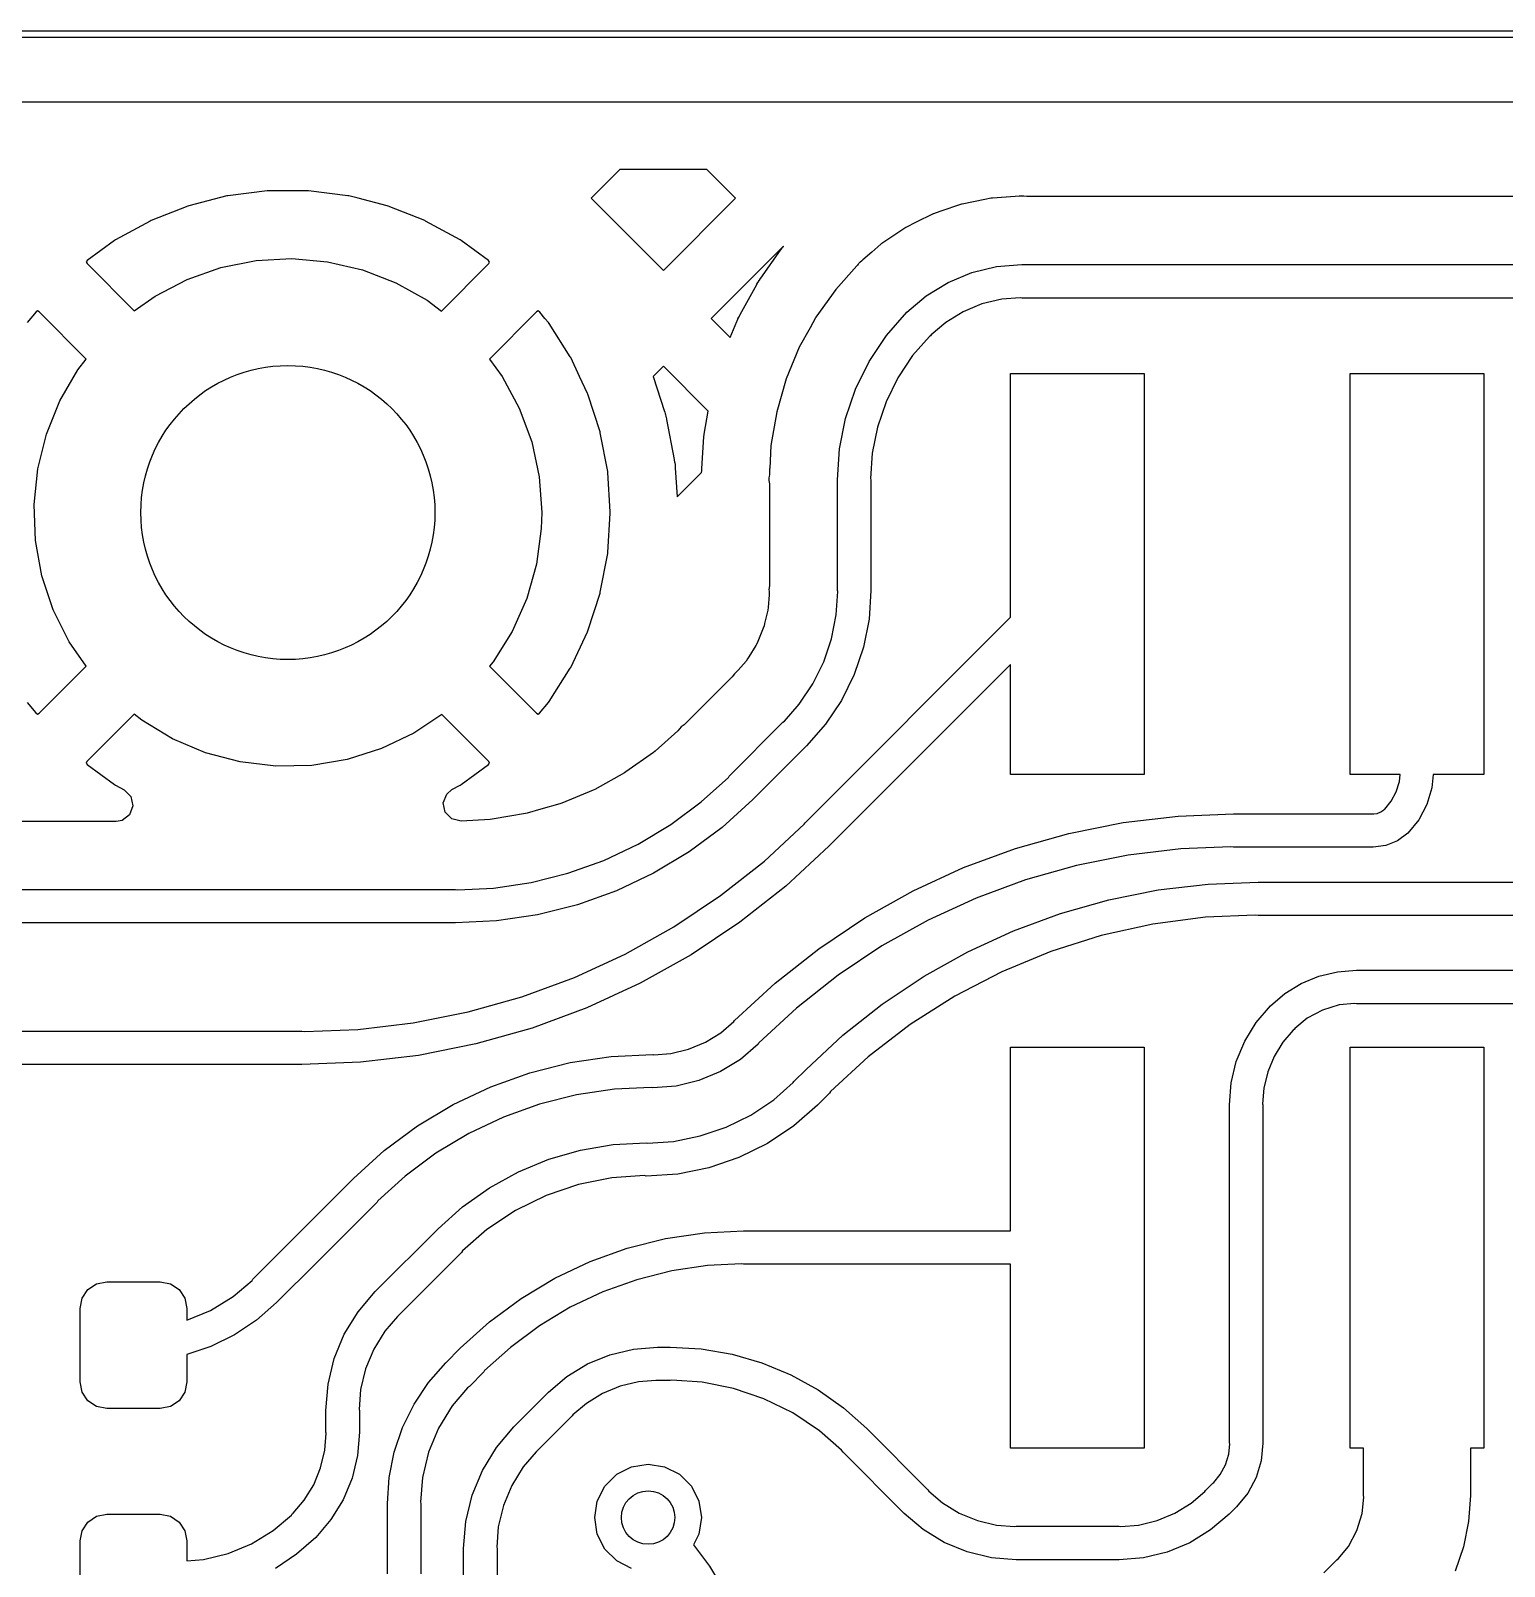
# Model space of a CAD drawing. Extents: x 54.1 to 108.3, y -71.1 to -40.8.
# Drawn here: x 88.83 to 99.85, y -52.33 to -40.84 of the extents above; entities that cross this region are included whole.
import ezdxf

# ---------------------------------------------------------------- set-up
doc = ezdxf.new("R2010")
doc.units = 0
doc.layers.add('BLACK', color=7, linetype='CONTINUOUS')

msp = doc.modelspace()

# ---------------------------------------------------------------- linework, layer by layer
at = {"layer": 'BLACK', "linetype": 'CONTINUOUS'}
for p, q in [((54.09, -40.845), (108.29, -40.845)), ((108.265, -40.895), (54.115, -40.895)), ((58.2509, -41.378), (107.656, -41.378)), ((93.2342, -41.884), (93.0191, -42.0991)), ((93.8845, -41.884), (93.2342, -41.884)), ((94.0996, -42.0991), (93.8845, -41.884)), ((90.5946, -42.0425), (90.3018, -42.0795)), ((90.6025, -42.042), (90.5946, -42.0425)), ((90.8975, -42.042), (90.6025, -42.042)), ((90.9054, -42.0425), (90.8975, -42.042)), ((91.1982, -42.0795), (90.9054, -42.0425)), ((90.0007, -42.1568), (89.7264, -42.2654)), ((90.0082, -42.1543), (90.0007, -42.1568)), ((90.2941, -42.081), (90.0082, -42.1543)), ((90.3018, -42.0795), (90.2941, -42.081)), ((91.2059, -42.081), (91.1982, -42.0795)), ((91.2764, -42.0991), (91.2059, -42.081)), ((91.4918, -42.1543), (91.2764, -42.0991)), ((91.4993, -42.1568), (91.4918, -42.1543)), ((91.7736, -42.2654), (91.4993, -42.1568)), ((93.0191, -42.0991), (93.5594, -42.6393)), ((93.5594, -42.6393), (94.0996, -42.0991)), ((95.7909, -42.1431), (95.6274, -42.1986)), ((95.791, -42.1431), (95.7909, -42.1431)), ((95.7949, -42.1417), (95.791, -42.1431)), ((95.9634, -42.1082), (95.7949, -42.1417)), ((96.0127, -42.0984), (95.9634, -42.1082)), ((96.0168, -42.0976), (96.0127, -42.0984)), ((96.0127, -42.0984), (96.0127, -42.0984)), ((96.0209, -42.0973), (96.0168, -42.0976)), ((96.1927, -42.0861), (96.0209, -42.0973)), ((96.0209, -42.0973), (96.0209, -42.0973)), ((96.222, -42.0841), (96.1927, -42.0861)), ((96.2289, -42.0835), (96.222, -42.0841)), ((96.2339, -42.0829), (96.2289, -42.0835)), ((96.2385, -42.0823), (96.2339, -42.0829)), ((96.2425, -42.0818), (96.2385, -42.0823)), ((96.2385, -42.0823), (96.2385, -42.0823)), ((96.2467, -42.0819), (96.2425, -42.0818)), ((96.2495, -42.0819), (96.2467, -42.0819)), ((96.2467, -42.0819), (96.2467, -42.0819)), ((96.2559, -42.082), (96.2495, -42.0819)), ((96.2788, -42.0852), (96.2559, -42.082)), ((96.2965, -42.0865), (96.2788, -42.0852)), ((100.04, -42.0865), (96.2965, -42.0865)), ((89.7192, -42.2688), (89.4607, -42.4109)), ((89.7264, -42.2654), (89.7192, -42.2688)), ((91.7808, -42.2688), (91.7736, -42.2654)), ((92.0393, -42.4109), (91.7808, -42.2688)), ((95.4454, -42.2811), (95.3777, -42.3145)), ((95.5769, -42.2163), (95.4454, -42.2811)), ((95.5806, -42.2145), (95.5769, -42.2163)), ((95.5769, -42.2163), (95.5769, -42.2163)), ((95.6274, -42.1986), (95.5806, -42.2145)), ((95.3742, -42.3168), (95.193, -42.438)), ((95.3777, -42.3145), (95.3742, -42.3168)), ((95.3742, -42.3168), (95.3742, -42.3168)), ((89.454, -42.4152), (89.2488, -42.5643)), ((89.4607, -42.4109), (89.454, -42.4152)), ((92.046, -42.4152), (92.0393, -42.4109)), ((92.2509, -42.564), (92.046, -42.4152)), ((94.4574, -42.4568), (93.9172, -42.9971)), ((94.2878, -42.6967), (94.4361, -42.4878)), ((94.4361, -42.4878), (94.4382, -42.4849)), ((94.4382, -42.4849), (94.4467, -42.4735)), ((94.4467, -42.4735), (94.4489, -42.4707)), ((94.4489, -42.4707), (94.4577, -42.4597)), ((94.4588, -42.4583), (94.4574, -42.4568)), ((94.4577, -42.4597), (94.4588, -42.4583)), ((95.1187, -42.5024), (95.0527, -42.5602)), ((95.1864, -42.443), (95.1187, -42.5024)), ((95.1895, -42.4402), (95.1864, -42.443)), ((95.1864, -42.443), (95.1864, -42.443)), ((95.193, -42.438), (95.1895, -42.4402)), ((95.193, -42.438), (95.193, -42.438)), ((89.2488, -42.5643), (89.2403, -42.5752)), ((89.2403, -42.5752), (89.2473, -42.588)), ((89.2473, -42.588), (89.6009, -42.9417)), ((89.9954, -42.7063), (90.2486, -42.6173)), ((90.2486, -42.6173), (90.5119, -42.565)), ((90.5119, -42.565), (90.7798, -42.5502)), ((90.7798, -42.5502), (91.0472, -42.5734)), ((91.0472, -42.5734), (91.3087, -42.634)), ((91.8985, -42.9423), (92.2531, -42.5877)), ((92.2597, -42.5756), (92.2509, -42.564)), ((92.2531, -42.5877), (92.2597, -42.5756)), ((95.0059, -42.6047), (94.8488, -42.7806)), ((95.0111, -42.5985), (95.0059, -42.6047)), ((95.0162, -42.592), (95.0111, -42.5985)), ((95.0188, -42.5888), (95.0162, -42.592)), ((95.0162, -42.592), (95.0162, -42.592)), ((95.0217, -42.5859), (95.0188, -42.5888)), ((95.0254, -42.5823), (95.0217, -42.5859)), ((95.0217, -42.5859), (95.0217, -42.5859)), ((95.0283, -42.5794), (95.0254, -42.5823)), ((95.0254, -42.5823), (95.0254, -42.5823)), ((95.0316, -42.5769), (95.0283, -42.5794)), ((95.0422, -42.569), (95.0316, -42.5769)), ((95.0316, -42.5769), (95.0316, -42.5769)), ((95.0496, -42.563), (95.0422, -42.569)), ((95.0527, -42.5602), (95.0496, -42.563)), ((95.8663, -42.6546), (96.0521, -42.61)), ((96.0521, -42.61), (96.2425, -42.595)), ((96.2425, -42.595), (100.086, -42.595)), ((89.7573, -42.83), (89.9954, -42.7063)), ((91.3087, -42.634), (91.559, -42.7308)), ((91.559, -42.7308), (91.7931, -42.862)), ((94.2594, -42.7417), (94.2666, -42.7295)), ((94.2666, -42.7295), (94.2684, -42.7264)), ((94.2684, -42.7264), (94.276, -42.7145)), ((94.276, -42.7145), (94.2779, -42.7115)), ((94.2779, -42.7115), (94.2858, -42.6996)), ((94.2858, -42.6996), (94.2878, -42.6967)), ((95.5269, -42.8275), (95.6898, -42.7277)), ((95.6898, -42.7277), (95.8663, -42.6546)), ((89.6009, -42.9417), (89.7573, -42.83)), ((94.1337, -42.969), (94.2576, -42.7448)), ((94.2576, -42.7448), (94.2594, -42.7417)), ((94.8488, -42.7806), (94.7005, -42.9895)), ((95.3816, -42.9516), (95.5269, -42.8275)), ((96.0907, -42.854), (95.9426, -42.8895)), ((96.2292, -42.8431), (96.0907, -42.854)), ((96.2425, -42.845), (96.2292, -42.8431)), ((100.086, -42.845), (96.2425, -42.845)), ((88.8665, -42.949), (88.8006, -43.0288)), ((88.8766, -42.9418), (88.8665, -42.949)), ((88.8899, -42.9491), (88.8766, -42.9418)), ((89.2421, -43.3014), (88.8899, -42.9491)), ((91.7931, -42.862), (91.8985, -42.9423)), ((92.6112, -42.948), (92.2578, -43.3014)), ((92.622, -42.9418), (92.6112, -42.948)), ((92.6345, -42.9502), (92.622, -42.9418)), ((92.6732, -42.9971), (92.6345, -42.9502)), ((94.132, -42.9722), (94.1337, -42.969)), ((95.2287, -43.126), (95.3816, -42.9516)), ((95.3816, -42.9516), (95.3816, -42.9516)), ((95.8019, -42.9478), (95.6721, -43.0274)), ((95.9426, -42.8895), (95.8019, -42.9478)), ((92.6994, -43.0288), (92.6732, -42.9971)), ((92.7041, -43.0352), (92.6994, -43.0288)), ((92.8622, -43.2843), (92.7041, -43.0352)), ((93.9172, -42.9971), (94.0596, -43.1395)), ((94.0596, -43.1395), (94.1091, -43.0202)), ((94.1091, -43.0202), (94.1105, -43.0169)), ((94.1105, -43.0169), (94.1163, -43.0039)), ((94.1163, -43.0039), (94.1178, -43.0007)), ((94.1178, -43.0007), (94.1239, -42.988)), ((94.1239, -42.988), (94.1255, -42.9848)), ((94.1255, -42.9848), (94.132, -42.9722)), ((94.6571, -43.068), (94.5765, -43.2138)), ((94.6988, -42.9926), (94.6571, -43.068)), ((94.7005, -42.9895), (94.6988, -42.9926)), ((94.6988, -42.9926), (94.6988, -42.9926)), ((95.6721, -43.0274), (95.5629, -43.1206)), ((95.0999, -43.3188), (95.2287, -43.126)), ((95.5496, -43.1335), (95.4245, -43.2762)), ((95.5584, -43.1284), (95.5496, -43.1335)), ((95.5629, -43.1206), (95.5584, -43.1284)), ((89.1785, -43.382), (89.2421, -43.3014)), ((92.2578, -43.3014), (92.3542, -43.4319)), ((92.866, -43.2912), (92.8622, -43.2843)), ((92.9319, -43.4313), (92.866, -43.2912)), ((94.5765, -43.2138), (94.4785, -43.4505)), ((95.4245, -43.2762), (95.3136, -43.4421)), ((89.0437, -43.6141), (89.1785, -43.382)), ((93.5594, -43.3549), (93.483, -43.4313)), ((93.8953, -43.6908), (93.5594, -43.3549)), ((94.9973, -43.5268), (95.0999, -43.3188)), ((96.157, -45.2332), (96.157, -43.41)), ((96.157, -43.41), (97.157, -43.41)), ((97.157, -43.41), (97.157, -46.41)), ((98.697, -46.41), (98.697, -43.41)), ((98.697, -43.41), (99.697, -43.41)), ((99.697, -43.41), (99.697, -46.41)), ((92.3542, -43.4319), (92.4817, -43.6681)), ((92.9916, -43.5582), (92.9319, -43.4313)), ((93.483, -43.4313), (93.5682, -43.6936)), ((94.4785, -43.4505), (94.4076, -43.6967)), ((94.9228, -43.7463), (94.9973, -43.5268)), ((95.3136, -43.4421), (95.2253, -43.6212)), ((88.943, -43.8629), (89.0437, -43.6141)), ((92.9946, -43.5656), (92.9916, -43.5582)), ((93.0857, -43.8462), (92.9946, -43.5656)), ((95.2253, -43.6212), (95.1611, -43.8102)), ((92.4817, -43.6681), (92.5746, -43.9199)), ((93.5682, -43.6936), (93.5694, -43.6974)), ((93.5694, -43.6974), (93.5738, -43.7127)), ((93.5738, -43.7127), (93.5749, -43.7165)), ((93.5749, -43.7165), (93.5788, -43.7319)), ((93.5788, -43.7319), (93.5797, -43.7357)), ((93.5797, -43.7357), (93.5832, -43.7513)), ((93.5832, -43.7513), (93.584, -43.7552)), ((93.584, -43.7552), (93.6408, -44.0528)), ((93.8658, -43.8646), (93.8953, -43.6908)), ((94.4076, -43.6967), (94.3646, -43.9494)), ((94.8775, -43.9738), (94.9228, -43.7463)), ((88.8783, -44.1233), (88.943, -43.8629)), ((93.0877, -43.8539), (93.0857, -43.8462)), ((93.143, -44.1437), (93.0877, -43.8539)), ((93.8612, -43.8997), (93.8628, -43.8857)), ((93.8628, -43.8857), (93.8633, -43.8822)), ((93.8633, -43.8822), (93.8652, -43.8681)), ((93.8652, -43.8681), (93.8658, -43.8646)), ((95.1611, -43.8102), (95.1222, -44.006)), ((92.5746, -43.9199), (92.631, -44.1823)), ((93.8503, -44.0832), (93.8594, -43.921)), ((93.8594, -43.921), (93.8597, -43.9175)), ((93.8597, -43.9175), (93.8609, -43.9033)), ((93.8609, -43.9033), (93.8612, -43.8997)), ((94.3646, -43.9494), (94.355, -44.1207)), ((94.8624, -44.2052), (94.8775, -43.9738)), ((93.6408, -44.0528), (93.6415, -44.0567)), ((93.6415, -44.0567), (93.6439, -44.0724)), ((93.6439, -44.0724), (93.6445, -44.0764)), ((93.6445, -44.0764), (93.6465, -44.0921)), ((93.6465, -44.0921), (93.6469, -44.096)), ((93.6469, -44.096), (93.6484, -44.1119)), ((93.6484, -44.1119), (93.6487, -44.1158)), ((93.6487, -44.1158), (93.6624, -44.3323)), ((93.8479, -44.1247), (93.8481, -44.1172)), ((93.8481, -44.1172), (93.8501, -44.0854)), ((93.8501, -44.0854), (93.8503, -44.0832)), ((95.1222, -44.006), (95.1097, -44.1954)), ((88.8509, -44.3903), (88.8783, -44.1233)), ((92.631, -44.1823), (92.65, -44.45)), ((93.144, -44.1516), (93.143, -44.1437)), ((93.1625, -44.446), (93.144, -44.1516)), ((93.6624, -44.3323), (93.8454, -44.1493)), ((93.8454, -44.1493), (93.8457, -44.1452)), ((93.8457, -44.1452), (93.8461, -44.1411)), ((93.8461, -44.1411), (93.8479, -44.1247)), ((94.3494, -44.1918), (94.3492, -44.2052)), ((94.3492, -44.2052), (94.3497, -44.2093)), ((94.3514, -44.1778), (94.3494, -44.1918)), ((94.3497, -44.2093), (94.3497, -44.2093)), ((94.3497, -44.2093), (94.353, -44.2361)), ((94.3524, -44.1671), (94.3514, -44.1778)), ((94.3525, -44.1657), (94.3524, -44.1671)), ((94.3537, -44.1447), (94.3525, -44.1657)), ((94.355, -44.1207), (94.3532, -44.1206)), ((94.3532, -44.1206), (94.3538, -44.1252)), ((94.3539, -44.1377), (94.3537, -44.1447)), ((94.3538, -44.1252), (94.3539, -44.1252)), ((94.3539, -44.1252), (94.3539, -44.1377)), ((94.8624, -45.0326), (94.8624, -44.2052)), ((94.8624, -44.2052), (94.8624, -44.2052)), ((95.1097, -44.1954), (95.1124, -44.2052)), ((95.1124, -44.2052), (95.1124, -44.2052)), ((95.1124, -44.2052), (95.1124, -45.0326)), ((94.353, -44.2361), (94.3539, -44.2512)), ((94.3539, -44.2512), (94.3539, -44.9826)), ((88.8615, -44.6585), (88.8509, -44.3903)), ((92.65, -44.45), (92.6463, -44.5693)), ((93.144, -44.7484), (93.1625, -44.454)), ((93.1625, -44.454), (93.1625, -44.446)), ((92.6463, -44.5693), (92.6105, -44.8353)), ((88.9097, -44.9225), (88.8615, -44.6585)), ((93.0877, -45.0461), (93.143, -44.7563)), ((93.143, -44.7563), (93.144, -44.7484)), ((88.9946, -45.1771), (88.9097, -44.9225)), ((92.6105, -44.8353), (92.5377, -45.0936)), ((94.3528, -44.9991), (94.3492, -45.026)), ((94.3492, -45.026), (94.3509, -45.0413)), ((94.3539, -44.9826), (94.3528, -44.9991)), ((94.8648, -45.0416), (94.8624, -45.0326)), ((95.1124, -45.0326), (95.0983, -45.2475)), ((92.5377, -45.0936), (92.4292, -45.3391)), ((92.9946, -45.3344), (93.0857, -45.0538)), ((93.0857, -45.0538), (93.0877, -45.0461)), ((94.3513, -45.065), (94.3437, -45.1616)), ((94.3509, -45.0413), (94.3513, -45.065)), ((94.8534, -45.2152), (94.8648, -45.0416)), ((89.1146, -45.4172), (88.9946, -45.1771)), ((94.3406, -45.1811), (94.3169, -45.2799)), ((94.3437, -45.1616), (94.3406, -45.1811)), ((94.6196, -46.7707), (96.157, -45.2332)), ((94.8177, -45.3947), (94.8534, -45.2152)), ((95.0983, -45.2475), (95.0563, -45.4586)), ((92.4292, -45.3391), (92.2871, -45.5668)), ((92.866, -45.6088), (92.9916, -45.3418)), ((92.9916, -45.3418), (92.9946, -45.3344)), ((94.3066, -45.316), (94.2609, -45.4264)), ((94.3127, -45.2972), (94.3066, -45.316)), ((94.3169, -45.2799), (94.3127, -45.2972)), ((89.2409, -45.5999), (89.1146, -45.4172)), ((94.252, -45.444), (94.1995, -45.5296)), ((94.2609, -45.4264), (94.252, -45.444)), ((94.7589, -45.568), (94.8177, -45.3947)), ((95.0563, -45.4586), (94.9871, -45.6625)), ((88.8888, -45.952), (89.2409, -45.5999)), ((92.2871, -45.5668), (92.2592, -45.6)), ((92.2592, -45.6), (92.6101, -45.9509)), ((92.8622, -45.6157), (92.866, -45.6088)), ((94.1779, -45.5618), (94.12, -45.6296)), ((94.1896, -45.5458), (94.1779, -45.5618)), ((94.1995, -45.5296), (94.1896, -45.5458)), ((94.6779, -45.7321), (94.7589, -45.568)), ((96.157, -45.5868), (94.7963, -46.9474)), ((96.157, -46.41), (96.157, -45.5868)), ((92.7041, -45.8648), (92.8622, -45.6157)), ((94.0642, -45.6899), (93.7274, -46.0267)), ((94.0734, -45.6796), (94.0642, -45.6899)), ((94.0906, -45.6581), (94.0734, -45.6796)), ((94.0954, -45.6522), (94.0906, -45.6581)), ((94.1014, -45.6475), (94.0954, -45.6522)), ((94.1068, -45.6422), (94.1014, -45.6475)), ((94.1196, -45.6302), (94.1068, -45.6422)), ((94.1068, -45.6422), (94.1068, -45.6422)), ((94.12, -45.6296), (94.1196, -45.6302)), ((94.9871, -45.6625), (94.8918, -45.8556)), ((94.5763, -45.8843), (94.6779, -45.7321)), ((88.8006, -45.8712), (88.8655, -45.9498)), ((88.8655, -45.9498), (88.878, -45.9582)), ((88.878, -45.9582), (88.8888, -45.952)), ((92.6101, -45.9509), (92.6234, -45.9581)), ((92.6234, -45.9581), (92.6335, -45.951)), ((92.6335, -45.951), (92.6994, -45.8712)), ((92.6994, -45.8712), (92.7041, -45.8648)), ((94.465, -46.0111), (94.5763, -45.8843)), ((94.8918, -45.8556), (94.7722, -46.0346)), ((89.6008, -45.9584), (89.2469, -46.3123)), ((89.6575, -46.0045), (89.6008, -45.9584)), ((89.8874, -46.1429), (89.6575, -46.0045)), ((91.9011, -45.9603), (91.6914, -46.1004)), ((92.2527, -46.312), (91.9011, -45.9603)), ((93.6812, -46.0694), (93.6668, -46.0846)), ((93.6935, -46.0541), (93.6812, -46.0694)), ((93.715, -46.0375), (93.6935, -46.0541)), ((93.7274, -46.0267), (93.715, -46.0375)), ((94.0516, -46.4216), (94.4535, -46.0197)), ((94.4535, -46.0197), (94.465, -46.0111)), ((94.7722, -46.0346), (94.6303, -46.1965)), ((90.1346, -46.2476), (89.8874, -46.1429)), ((91.6914, -46.1004), (91.4494, -46.2166)), ((93.6668, -46.0846), (93.4976, -46.2358)), ((90.394, -46.3163), (90.1346, -46.2476)), ((91.1935, -46.2975), (90.9288, -46.3416)), ((91.4494, -46.2166), (91.1935, -46.2975)), ((93.4866, -46.2446), (93.2797, -46.3914)), ((93.4976, -46.2358), (93.4866, -46.2446)), ((94.6303, -46.1965), (94.2284, -46.5984)), ((94.6303, -46.1965), (94.6303, -46.1965)), ((89.2469, -46.3123), (89.2403, -46.3244)), ((89.2403, -46.3244), (89.2491, -46.336)), ((89.2491, -46.336), (89.454, -46.4848)), ((90.6605, -46.3479), (90.394, -46.3163)), ((90.9288, -46.3416), (90.6605, -46.3479)), ((92.046, -46.4848), (92.2512, -46.3357)), ((92.2512, -46.3357), (92.2597, -46.3248)), ((92.2597, -46.3248), (92.2527, -46.312)), ((93.2678, -46.3989), (93.0458, -46.5216)), ((93.2797, -46.3914), (93.2678, -46.3989)), ((97.157, -46.41), (96.157, -46.41)), ((99.0711, -46.41), (98.697, -46.41)), ((99.0661, -46.4615), (99.0711, -46.41)), ((99.3191, -46.41), (99.3093, -46.5099)), ((99.697, -46.41), (99.3191, -46.41)), ((89.454, -46.4848), (89.4607, -46.4891)), ((89.4607, -46.4891), (89.5262, -46.5251)), ((89.5262, -46.5251), (89.5762, -46.5754)), ((91.9388, -46.5563), (91.9778, -46.5229)), ((91.9778, -46.5229), (92.0393, -46.4891)), ((92.0393, -46.4891), (92.046, -46.4848)), ((93.033, -46.5277), (92.7987, -46.6248)), ((93.0458, -46.5216), (93.033, -46.5277)), ((93.8432, -46.6152), (94.0459, -46.4315)), ((94.0459, -46.4315), (94.0516, -46.4216)), ((99.0425, -46.539), (99.0661, -46.4615)), ((99.3093, -46.5099), (99.2717, -46.6339)), ((89.5911, -46.6448), (89.5661, -46.7113)), ((89.5762, -46.5754), (89.5911, -46.6448)), ((91.913, -46.6224), (91.9388, -46.5563)), ((91.927, -46.692), (91.913, -46.6224)), ((92.7854, -46.6294), (92.642, -46.6707)), ((92.7987, -46.6248), (92.7854, -46.6294)), ((93.6146, -46.7847), (93.8432, -46.6152)), ((94.2284, -46.5984), (93.9996, -46.8058)), ((98.9565, -46.6688), (99.0044, -46.6104)), ((99.0044, -46.6104), (99.0425, -46.539)), ((99.2717, -46.6339), (99.2106, -46.7482)), ((89.4655, -46.7615), (84.7357, -46.7615)), ((89.5092, -46.7537), (89.4655, -46.7615)), ((89.5661, -46.7113), (89.5092, -46.7537)), ((91.9764, -46.743), (91.927, -46.692)), ((92.0455, -46.7591), (91.9764, -46.743)), ((92.2637, -46.7469), (92.0455, -46.7591)), ((92.2778, -46.7453), (92.2637, -46.7469)), ((92.4116, -46.7226), (92.2778, -46.7453)), ((92.5278, -46.7028), (92.4116, -46.7226)), ((92.5416, -46.6997), (92.5278, -46.7028)), ((92.642, -46.6707), (92.5416, -46.6997)), ((96.9994, -46.77), (97.4112, -46.7213)), ((97.4112, -46.7213), (97.8255, -46.705)), ((97.8255, -46.705), (97.8255, -46.705)), ((97.8255, -46.705), (98.871, -46.705)), ((98.871, -46.705), (98.871, -46.705)), ((98.871, -46.705), (98.8746, -46.7055)), ((98.8746, -46.7055), (98.9008, -46.7021)), ((98.9008, -46.7021), (98.9285, -46.6906)), ((98.9285, -46.6906), (98.9503, -46.6738)), ((98.9503, -46.6738), (98.9516, -46.6716)), ((98.9516, -46.6716), (98.9565, -46.6688)), ((98.9516, -46.6716), (98.9516, -46.6716)), ((99.2106, -46.7482), (99.1284, -46.8484)), ((93.3705, -46.9311), (93.6146, -46.7847)), ((93.9996, -46.8058), (93.7516, -46.9897)), ((94.3153, -47.0576), (94.6126, -46.7827)), ((94.6126, -46.7827), (94.6196, -46.7707)), ((96.1937, -46.9634), (96.5928, -46.8509)), ((96.5928, -46.8509), (96.9994, -46.77)), ((99.1284, -46.8484), (99.053, -46.9062)), ((99.1284, -46.8484), (99.1284, -46.8484)), ((99.1284, -46.8484), (99.1284, -46.8484)), ((99.1284, -46.8484), (99.1284, -46.8484)), ((93.1132, -47.0527), (93.3705, -46.9311)), ((93.7516, -46.9897), (93.4867, -47.1485)), ((94.7963, -46.9474), (94.4749, -47.2445)), ((95.8047, -47.107), (96.1937, -46.9634)), ((97.4305, -46.9666), (97.0379, -47.0131)), ((97.8044, -46.9519), (97.4305, -46.9666)), ((97.8255, -46.955), (97.8044, -46.9519)), ((98.871, -46.955), (97.8255, -46.955)), ((98.9652, -46.9426), (98.871, -46.955)), ((98.871, -46.955), (98.871, -46.955)), ((99.053, -46.9062), (98.9652, -46.9426)), ((92.8453, -47.1486), (93.1132, -47.0527)), ((93.9867, -47.3166), (94.3153, -47.0576)), ((96.6502, -47.0902), (96.2698, -47.1975)), ((97.0379, -47.0131), (96.6502, -47.0902)), ((92.2877, -47.2595), (92.5692, -47.2178)), ((92.5692, -47.2178), (92.8453, -47.1486)), ((93.4867, -47.1485), (93.2076, -47.2805)), ((95.4282, -47.2805), (95.8047, -47.107)), ((96.2698, -47.1975), (95.8989, -47.3343)), ((97.635, -47.2298), (98.0104, -47.215)), ((98.0104, -47.215), (101.73, -47.215)), ((84.315, -47.27), (92.0034, -47.27)), ((92.0034, -47.27), (92.0214, -47.2726)), ((92.0214, -47.2726), (92.2877, -47.2595)), ((93.2076, -47.2805), (92.9168, -47.3845)), ((93.6389, -47.549), (93.9867, -47.3166)), ((94.4749, -47.2445), (94.1312, -47.5155)), ((95.0664, -47.4831), (95.4282, -47.2805)), ((95.8989, -47.3343), (95.5399, -47.4998)), ((96.8933, -47.3472), (97.2618, -47.2739)), ((97.2618, -47.2739), (97.635, -47.2298)), ((92.9168, -47.3845), (92.6173, -47.4595)), ((96.1791, -47.5793), (96.5316, -47.4492)), ((96.5316, -47.4492), (96.8933, -47.3472)), ((92.0034, -47.52), (84.315, -47.52)), ((92.3118, -47.5048), (92.0034, -47.52)), ((92.0034, -47.52), (92.0034, -47.52)), ((92.6173, -47.4595), (92.3118, -47.5048)), ((93.2739, -47.7534), (93.6389, -47.549)), ((94.1312, -47.5155), (93.7673, -47.7586)), ((94.7217, -47.7135), (95.0664, -47.4831)), ((95.5399, -47.4998), (95.195, -47.693)), ((97.2221, -47.5296), (96.8354, -47.6154)), ((97.6148, -47.478), (97.2221, -47.5296)), ((97.9875, -47.4617), (97.6148, -47.478)), ((98.0104, -47.465), (97.9875, -47.4617)), ((101.73, -47.465), (98.0104, -47.465)), ((95.8379, -47.7366), (96.1791, -47.5793)), ((96.8354, -47.6154), (96.4577, -47.7345)), ((92.8939, -47.9285), (93.2739, -47.7534)), ((93.7673, -47.7586), (93.3855, -47.9725)), ((94.3961, -47.9702), (94.7217, -47.7135)), ((95.195, -47.693), (94.8663, -47.9126)), ((95.51, -47.9202), (95.8379, -47.7366)), ((96.4577, -47.7345), (96.0918, -47.886)), ((96.0918, -47.886), (95.7405, -48.0689)), ((98.464, -47.9196), (98.6029, -47.8862)), ((98.6029, -47.8862), (98.7453, -47.875)), ((98.7453, -47.875), (100.883, -47.875)), ((92.5014, -48.0733), (92.8939, -47.9285)), ((93.3855, -47.9725), (92.988, -48.1557)), ((94.0916, -48.2516), (94.3961, -47.9702)), ((94.8663, -47.9126), (94.5559, -48.1573)), ((95.1976, -48.1289), (95.51, -47.9202)), ((98.2102, -48.0488), (98.332, -47.9742)), ((98.332, -47.9742), (98.464, -47.9196)), ((92.0988, -48.1869), (92.5014, -48.0733)), ((94.9025, -48.3616), (95.1976, -48.1289)), ((95.7405, -48.0689), (95.4065, -48.2817)), ((98.1016, -48.1416), (98.2102, -48.0488)), ((98.6158, -48.1346), (98.4914, -48.1723)), ((98.7321, -48.1231), (98.6158, -48.1346)), ((98.7453, -48.125), (98.7321, -48.1231)), ((100.883, -48.125), (98.7453, -48.125)), ((91.6885, -48.2685), (92.0988, -48.1869)), ((92.988, -48.1557), (92.5774, -48.3072)), ((94.0876, -48.2585), (94.0916, -48.2516)), ((94.0916, -48.2516), (94.0916, -48.2516)), ((94.5559, -48.1573), (94.2749, -48.4171)), ((97.9949, -48.2665), (98.1016, -48.1416)), ((98.1016, -48.1416), (98.1016, -48.1416)), ((98.1016, -48.1416), (98.1016, -48.1416)), ((98.3767, -48.2336), (98.2829, -48.3106)), ((98.4914, -48.1723), (98.3767, -48.2336)), ((86.045, -48.33), (90.855, -48.33)), ((90.855, -48.33), (90.8773, -48.3332)), ((90.8773, -48.3332), (91.273, -48.3177)), ((91.273, -48.3177), (91.6885, -48.2685)), ((92.5774, -48.3072), (92.1562, -48.426)), ((93.8738, -48.4131), (93.99, -48.3419)), ((93.99, -48.3419), (94.0876, -48.2585)), ((94.6266, -48.6166), (94.9025, -48.3616)), ((95.4065, -48.2817), (95.0923, -48.5228)), ((97.9091, -48.4066), (97.9949, -48.2665)), ((98.272, -48.3221), (98.1952, -48.412)), ((98.2784, -48.3184), (98.272, -48.3221)), ((98.2829, -48.3106), (98.2784, -48.3184)), ((92.1562, -48.426), (91.7269, -48.5114)), ((93.6156, -48.497), (93.748, -48.4652)), ((93.748, -48.4652), (93.8738, -48.4131)), ((94.2684, -48.4284), (94.1353, -48.542)), ((94.2749, -48.4171), (94.2684, -48.4284)), ((94.2684, -48.4284), (94.2684, -48.4284)), ((96.157, -49.825), (96.157, -48.45)), ((96.157, -48.45), (97.157, -48.45)), ((97.157, -48.45), (97.157, -51.45)), ((97.8462, -48.5583), (97.9091, -48.4066)), ((98.1952, -48.412), (98.1297, -48.519)), ((98.697, -51.45), (98.697, -48.45)), ((98.697, -48.45), (99.697, -48.45)), ((99.697, -48.45), (99.697, -51.45)), ((90.855, -48.58), (86.045, -48.58)), ((91.2923, -48.5628), (90.855, -48.58)), ((91.7269, -48.5114), (91.2923, -48.5628)), ((92.5607, -48.6414), (92.8621, -48.5658)), ((92.8621, -48.5658), (93.1695, -48.5202)), ((93.1695, -48.5202), (93.4799, -48.505)), ((93.4799, -48.505), (93.4799, -48.505)), ((93.4799, -48.505), (93.4876, -48.5071)), ((93.4876, -48.5071), (93.6156, -48.497)), ((94.1353, -48.542), (93.9861, -48.6335)), ((95.0923, -48.5228), (94.8105, -48.781)), ((97.8079, -48.7181), (97.8462, -48.5583)), ((98.1297, -48.519), (98.0817, -48.6348)), ((92.2681, -48.746), (92.5607, -48.6414)), ((93.8245, -48.7004), (93.6543, -48.7413)), ((93.9861, -48.6335), (93.8245, -48.7004)), ((94.5314, -48.7157), (94.5366, -48.7067)), ((94.5366, -48.7066), (94.6266, -48.6166)), ((94.5366, -48.7067), (94.5366, -48.7066)), ((98.0817, -48.6348), (98.0524, -48.7568)), ((91.9871, -48.8789), (92.2681, -48.746)), ((92.9102, -48.8076), (92.6322, -48.8772)), ((93.1937, -48.7655), (92.9102, -48.8076)), ((93.4688, -48.752), (93.1937, -48.7655)), ((93.4799, -48.755), (93.4688, -48.752)), ((93.6543, -48.7413), (93.4799, -48.755)), ((94.3847, -48.8443), (94.5314, -48.7157)), ((94.8034, -48.7934), (94.7134, -48.8834)), ((94.8105, -48.781), (94.8034, -48.7934)), ((97.795, -48.8818), (97.8079, -48.7181)), ((98.0524, -48.7568), (98.0431, -48.8747)), ((91.7206, -49.0387), (91.9871, -48.8789)), ((92.6322, -48.8772), (92.3624, -48.9738)), ((94.2142, -48.9582), (94.3847, -48.8443)), ((94.7134, -48.8834), (94.5349, -49.0399)), ((94.7134, -48.8834), (94.7134, -48.8834)), ((97.795, -51.4137), (97.795, -48.8818)), ((98.0431, -48.8747), (98.045, -48.8818)), ((98.045, -48.8818), (98.045, -51.4137)), ((91.471, -49.2238), (91.7206, -49.0387)), ((92.3624, -48.9738), (92.1033, -49.0963)), ((93.8359, -49.1149), (94.0302, -49.049)), ((94.0302, -49.049), (94.2142, -48.9582)), ((94.5349, -49.0399), (94.3375, -49.1718)), ((92.1033, -49.0963), (91.8575, -49.2436)), ((93.1835, -49.1788), (93.43, -49.165)), ((93.43, -49.165), (93.43, -49.165)), ((93.43, -49.165), (93.4401, -49.1677)), ((93.4401, -49.1677), (93.6347, -49.1549)), ((93.6347, -49.1549), (93.8359, -49.1149)), ((94.3375, -49.1718), (94.1246, -49.2768)), ((91.2407, -49.4325), (91.471, -49.2238)), ((91.8575, -49.2436), (91.6274, -49.4143)), ((92.4749, -49.383), (92.703, -49.2885)), ((92.703, -49.2885), (92.9402, -49.2202)), ((92.9402, -49.2202), (93.1835, -49.1788)), ((94.1246, -49.2768), (93.8997, -49.3532)), ((92.2589, -49.5024), (92.4749, -49.383)), ((93.6669, -49.3995), (93.43, -49.415)), ((93.8997, -49.3532), (93.6669, -49.3995)), ((90.7916, -49.8816), (91.2407, -49.4325)), ((91.6274, -49.4143), (91.4233, -49.5993)), ((92.0576, -49.6452), (92.2589, -49.5024)), ((92.9239, -49.4774), (92.6817, -49.5597)), ((93.1748, -49.4275), (92.9239, -49.4774)), ((93.4174, -49.4116), (93.1748, -49.4275)), ((93.43, -49.415), (93.4174, -49.4116)), ((91.4175, -49.6093), (90.9684, -50.0584)), ((91.4233, -49.5993), (91.4175, -49.6093)), ((92.6817, -49.5597), (92.4523, -49.6728)), ((91.8735, -49.8097), (92.0576, -49.6452)), ((92.4523, -49.6728), (92.2396, -49.8149)), ((91.404, -50.2793), (91.8735, -49.8097)), ((92.2396, -49.8149), (92.0568, -49.9752)), ((93.5751, -49.8826), (93.8662, -49.8394)), ((93.8662, -49.8394), (94.16, -49.825)), ((94.16, -49.825), (96.157, -49.825)), ((90.4882, -50.185), (90.7916, -49.8816)), ((90.7916, -49.8816), (90.7916, -49.8816)), ((92.0568, -49.9752), (92.0503, -49.9865)), ((93.0127, -50.0532), (93.2898, -49.9541)), ((93.2898, -49.9541), (93.5751, -49.8826)), ((90.9684, -50.0584), (90.665, -50.3618)), ((90.9684, -50.0584), (90.9684, -50.0584)), ((92.0503, -49.9865), (91.5807, -50.456)), ((92.7468, -50.179), (93.0127, -50.0532)), ((93.8903, -50.0849), (93.6233, -50.1245)), ((94.1429, -50.0725), (93.8903, -50.0849)), ((94.16, -50.075), (94.1429, -50.0725)), ((96.157, -50.075), (94.16, -50.075)), ((96.157, -51.45), (96.157, -50.075)), ((89.3185, -50.2202), (89.395, -50.205)), ((89.395, -50.205), (89.795, -50.205)), ((89.795, -50.205), (89.8715, -50.2202)), ((90.3398, -50.3169), (90.4824, -50.1951)), ((90.4824, -50.1951), (90.4882, -50.185)), ((92.4944, -50.3302), (92.7468, -50.179)), ((93.3614, -50.1902), (93.1072, -50.2811)), ((93.6233, -50.1245), (93.3614, -50.1902)), ((89.2102, -50.3285), (89.2536, -50.2636)), ((89.2536, -50.2636), (89.3185, -50.2202)), ((89.8715, -50.2202), (89.9364, -50.2636)), ((89.9364, -50.2636), (89.9798, -50.3285)), ((90.1702, -50.4208), (90.3398, -50.3169)), ((91.2756, -50.4296), (91.404, -50.2793)), ((93.1072, -50.2811), (92.8631, -50.3965)), ((89.195, -50.405), (89.2102, -50.3285)), ((89.195, -50.955), (89.195, -50.405)), ((89.9798, -50.3285), (89.995, -50.405)), ((89.995, -50.405), (89.995, -50.4934)), ((89.995, -50.4934), (90.1702, -50.4208)), ((90.665, -50.3618), (90.5162, -50.4923)), ((91.1723, -50.5981), (91.2756, -50.4296)), ((92.2581, -50.5055), (92.4944, -50.3302)), ((92.8631, -50.3965), (92.6315, -50.5354)), ((90.5162, -50.4923), (90.3516, -50.6023)), ((91.5694, -50.4645), (91.4753, -50.5747)), ((91.5807, -50.456), (91.5694, -50.4645)), ((92.0402, -50.7031), (92.2581, -50.5055)), ((92.6315, -50.5354), (92.4146, -50.6962)), ((90.3516, -50.6023), (90.1741, -50.6898)), ((91.0967, -50.7807), (91.1723, -50.5981)), ((91.4753, -50.5747), (91.3923, -50.7102)), ((90.1741, -50.6898), (89.995, -50.7506)), ((89.995, -50.7506), (89.995, -50.955)), ((91.0505, -50.9729), (91.0967, -50.7807)), ((91.3923, -50.7102), (91.3314, -50.857)), ((91.9316, -50.8116), (92.0402, -50.7031)), ((92.0402, -50.7031), (92.0402, -50.7031)), ((92.4146, -50.6962), (92.2223, -50.8705)), ((92.9924, -50.8207), (93.1595, -50.7514)), ((93.1595, -50.7514), (93.3354, -50.7092)), ((93.3354, -50.7092), (93.5158, -50.695)), ((93.5158, -50.695), (93.61, -50.695)), ((93.61, -50.695), (93.8429, -50.7081)), ((93.8429, -50.7081), (94.073, -50.7472)), ((94.073, -50.7472), (94.2972, -50.8118)), ((91.3314, -50.857), (91.2943, -51.0116)), ((91.803, -50.9582), (91.9316, -50.8116)), ((92.2169, -50.8798), (92.1084, -50.9884)), ((92.2223, -50.8705), (92.2169, -50.8798)), ((92.2169, -50.8798), (92.2169, -50.8798)), ((92.8381, -50.9152), (92.9924, -50.8207)), ((94.2972, -50.8118), (94.5127, -50.901)), ((89.2102, -51.0315), (89.195, -50.955)), ((89.995, -50.955), (89.9798, -51.0315)), ((91.035, -51.17), (91.0505, -50.9729)), ((91.2943, -51.0116), (91.2826, -51.161)), ((91.6947, -51.1203), (91.803, -50.9582)), ((92.0945, -50.9988), (91.9788, -51.1342)), ((92.1084, -50.9884), (92.0945, -50.9988)), ((92.7005, -51.0327), (92.8381, -50.9152)), ((93.2359, -50.9865), (93.1046, -51.0409)), ((93.3741, -50.9534), (93.2359, -50.9865)), ((93.5033, -50.9432), (93.3741, -50.9534)), ((93.5158, -50.945), (93.5033, -50.9432)), ((93.61, -50.945), (93.5158, -50.945)), ((93.6218, -50.9418), (93.61, -50.945)), ((93.8494, -50.9568), (93.6218, -50.9418)), ((94.0848, -51.0036), (93.8494, -50.9568)), ((94.312, -51.0807), (94.0848, -51.0036)), ((94.5127, -50.901), (94.7169, -51.0139)), ((89.2536, -51.0964), (89.2102, -51.0315)), ((89.3185, -51.1398), (89.2536, -51.0964)), ((89.9364, -51.0964), (89.8715, -51.1398)), ((89.9798, -51.0315), (89.9364, -51.0964)), ((91.6085, -51.2952), (91.6947, -51.1203)), ((92.4416, -51.2916), (92.7005, -51.0327)), ((92.7005, -51.0327), (92.7005, -51.0327)), ((92.9834, -51.1152), (92.8815, -51.2023)), ((93.1046, -51.0409), (92.9834, -51.1152)), ((94.5272, -51.1868), (94.312, -51.0807)), ((94.7169, -51.0139), (94.9072, -51.1489)), ((89.395, -51.155), (89.3185, -51.1398)), ((89.795, -51.155), (89.395, -51.155)), ((89.8715, -51.1398), (89.795, -51.155)), ((91.035, -51.3299), (91.035, -51.17)), ((91.2826, -51.161), (91.285, -51.17)), ((91.285, -51.17), (91.285, -51.3299)), ((91.9788, -51.1342), (91.8768, -51.3007)), ((92.8773, -51.2095), (92.6184, -51.4684)), ((92.8815, -51.2023), (92.8773, -51.2094)), ((92.8773, -51.2094), (92.8773, -51.2095)), ((94.7267, -51.3202), (94.5272, -51.1868)), ((94.9072, -51.1489), (95.0811, -51.3044)), ((91.027, -51.4656), (91.0371, -51.3376)), ((91.0371, -51.3376), (91.035, -51.3299)), ((91.285, -51.3299), (91.2713, -51.5043)), ((91.5458, -51.4799), (91.6085, -51.2952)), ((91.8768, -51.3007), (91.8021, -51.4811)), ((92.3106, -51.445), (92.4416, -51.2916)), ((94.8931, -51.466), (94.7267, -51.3202)), ((95.0811, -51.3044), (95.0811, -51.3044)), ((95.0811, -51.3044), (95.0811, -51.3044)), ((95.0811, -51.3044), (95.5384, -51.7616)), ((90.9952, -51.598), (91.027, -51.4656)), ((92.2051, -51.6171), (92.3106, -51.445)), ((92.6184, -51.4684), (92.6068, -51.477)), ((94.9044, -51.4811), (94.8931, -51.466)), ((97.157, -51.45), (96.157, -51.45)), ((97.7889, -51.4963), (97.7965, -51.4193)), ((97.7965, -51.4193), (97.795, -51.4137)), ((98.045, -51.4137), (98.0321, -51.5447)), ((98.045, -51.4137), (98.045, -51.4137)), ((98.797, -51.45), (98.697, -51.45)), ((98.797, -51.8047), (98.797, -51.45)), ((99.697, -51.45), (99.597, -51.45)), ((99.597, -51.45), (99.597, -51.8047)), ((91.2713, -51.5043), (91.2304, -51.6745)), ((91.5078, -51.6711), (91.5458, -51.4799)), ((91.8021, -51.4811), (91.7565, -51.671)), ((92.6068, -51.477), (92.5102, -51.5901)), ((93.3219, -51.5896), (93.4455, -51.57)), ((93.4455, -51.57), (93.5691, -51.5896)), ((95.3616, -51.9384), (94.9044, -51.4811)), ((94.9044, -51.4811), (94.9044, -51.4811)), ((94.9044, -51.4811), (94.9044, -51.4811)), ((97.7257, -51.6489), (97.7648, -51.5757)), ((97.7648, -51.5757), (97.7889, -51.4963)), ((98.0321, -51.5447), (97.9939, -51.6706)), ((90.9431, -51.7238), (90.9952, -51.598)), ((91.2304, -51.6745), (91.1635, -51.8361)), ((91.495, -51.8657), (91.5078, -51.6711)), ((91.7565, -51.671), (91.742, -51.8546)), ((92.1279, -51.8035), (92.2051, -51.6171)), ((92.5102, -51.5901), (92.425, -51.7291)), ((93.1219, -51.7349), (93.2104, -51.6464)), ((93.2104, -51.6464), (93.3219, -51.5896)), ((93.5691, -51.5896), (93.6806, -51.6464)), ((93.6806, -51.6464), (93.7691, -51.7349)), ((97.6784, -51.7066), (97.7257, -51.6489)), ((97.9939, -51.6706), (97.9319, -51.7867)), ((90.8719, -51.84), (90.9431, -51.7238)), ((92.0808, -51.9997), (92.1279, -51.8035)), ((92.425, -51.7291), (92.3627, -51.8798)), ((93.0651, -51.8464), (93.1219, -51.7349)), ((93.7691, -51.7349), (93.8259, -51.8464)), ((95.5384, -51.7616), (95.5384, -51.7616)), ((95.5384, -51.7616), (95.5384, -51.7616)), ((95.5384, -51.7616), (95.5462, -51.7721)), ((95.5462, -51.7721), (95.6481, -51.8591)), ((97.5084, -51.8629), (97.6114, -51.7749)), ((97.6114, -51.7749), (97.6157, -51.7676)), ((97.6157, -51.7676), (97.6716, -51.7116)), ((97.6157, -51.7676), (97.6157, -51.7676)), ((97.6716, -51.7116), (97.6784, -51.7066)), ((97.9319, -51.7867), (97.8484, -51.8884)), ((98.799, -51.8175), (98.797, -51.8047)), ((99.597, -51.8047), (99.5843, -51.9982)), ((99.597, -51.8047), (99.597, -51.8047)), ((90.7885, -51.9376), (90.8719, -51.84)), ((91.1635, -51.8361), (91.072, -51.9853)), ((91.495, -52.39), (91.495, -51.8657)), ((91.742, -51.8546), (91.745, -51.8657)), ((91.745, -51.8657), (91.745, -52.39)), ((92.3627, -51.8798), (92.3246, -52.0383)), ((93.0455, -51.97), (93.0651, -51.8464)), ((93.8259, -51.8464), (93.8455, -51.97)), ((95.6481, -51.8591), (95.7733, -51.9358)), ((97.3858, -51.938), (97.5084, -51.8629)), ((97.8484, -51.8884), (97.7924, -51.9443)), ((97.8484, -51.8884), (97.8484, -51.8884)), ((98.7871, -51.9384), (98.799, -51.8175)), ((89.2102, -52.0685), (89.2536, -52.0036)), ((89.2536, -52.0036), (89.3185, -51.9602)), ((89.3185, -51.9602), (89.395, -51.945)), ((89.395, -51.945), (89.795, -51.945)), ((89.795, -51.945), (89.8715, -51.9602)), ((89.8715, -51.9602), (89.9364, -52.0036)), ((89.9364, -52.0036), (89.9798, -52.0685)), ((90.6398, -52.0676), (90.776, -51.9513)), ((90.776, -51.9513), (90.7816, -51.9416)), ((90.7816, -51.9416), (90.7885, -51.9376)), ((91.072, -51.9853), (90.9584, -52.1184)), ((92.065, -52.2008), (92.0808, -51.9997)), ((92.3246, -52.0383), (92.3125, -52.1916)), ((93.0651, -52.0936), (93.0455, -51.97)), ((93.8455, -51.97), (93.8259, -52.0936)), ((95.5028, -52.059), (95.3616, -51.9384)), ((95.3616, -51.9384), (95.3616, -51.9384)), ((95.3616, -51.9384), (95.3616, -51.9384)), ((95.7733, -51.9358), (95.9091, -51.9921)), ((95.9091, -51.9921), (96.0519, -52.0264)), ((96.0519, -52.0264), (96.1901, -52.0372)), ((96.1901, -52.0372), (96.1984, -52.035)), ((96.1984, -52.035), (96.97, -52.035)), ((96.97, -52.035), (96.9826, -52.0368)), ((96.9826, -52.0368), (97.1133, -52.0265)), ((97.1133, -52.0265), (97.253, -51.993)), ((97.253, -51.993), (97.3858, -51.938)), ((97.7924, -51.9443), (97.6537, -52.0629)), ((97.7924, -51.9443), (97.7924, -51.9443)), ((98.7481, -52.0671), (98.7871, -51.9384)), ((99.5843, -51.9982), (99.5465, -52.1883)), ((89.195, -52.145), (89.2102, -52.0685)), ((89.195, -52.695), (89.195, -52.145)), ((89.9798, -52.0685), (89.995, -52.145)), ((89.995, -52.145), (89.995, -52.2935)), ((90.4779, -52.1668), (90.6398, -52.0676)), ((90.9584, -52.1184), (90.8151, -52.244)), ((90.9584, -52.1184), (90.9584, -52.1184)), ((90.9584, -52.1184), (90.9584, -52.1184)), ((93.1219, -52.2051), (93.0651, -52.0936)), ((93.8259, -52.0936), (93.7855, -52.1729)), ((95.6612, -52.156), (95.5028, -52.059)), ((95.8327, -52.2271), (95.6612, -52.156)), ((97.498, -52.1582), (97.3294, -52.2281)), ((97.6537, -52.0629), (97.498, -52.1582)), ((98.6848, -52.1856), (98.7481, -52.0671)), ((90.1178, -52.2838), (90.3025, -52.2395)), ((90.3025, -52.2395), (90.4779, -52.1668)), ((90.8151, -52.244), (90.6567, -52.3499)), ((92.065, -54.0098), (92.065, -52.2008)), ((92.3125, -52.1916), (92.315, -52.2008)), ((92.315, -52.2008), (92.315, -54.0098)), ((93.2104, -52.2936), (93.1219, -52.2051)), ((93.7855, -52.1729), (93.9038, -52.3323)), ((96.0133, -52.2704), (95.8327, -52.2271)), ((96.1984, -52.285), (96.0133, -52.2704)), ((97.152, -52.2707), (96.97, -52.285)), ((97.3294, -52.2281), (97.152, -52.2707)), ((98.6077, -52.2795), (98.6848, -52.1856)), ((99.5465, -52.1883), (99.4842, -52.3719)), ((89.995, -52.2935), (90.1178, -52.2838)), ((93.3219, -52.3504), (93.2104, -52.2936)), ((93.9038, -52.3323), (94.0538, -52.5827)), ((96.97, -52.285), (96.1984, -52.285)), ((96.1984, -52.285), (96.1984, -52.285)), ((98.5002, -52.3841), (98.5972, -52.2872)), ((98.5972, -52.2872), (98.6077, -52.2795)), ((98.5972, -52.2872), (98.5972, -52.2872))]:
    msp.add_line(p, q, dxfattribs=at)
at = {"layer": 'BLACK'}
for centre, radius in [((90.75, -44.45), 1.1), ((90.75, -44.45), 1.1), ((93.4455, -51.97), 0.2)]:
    msp.add_circle(centre, radius, dxfattribs=at)

doc.saveas('drawing.dxf')
